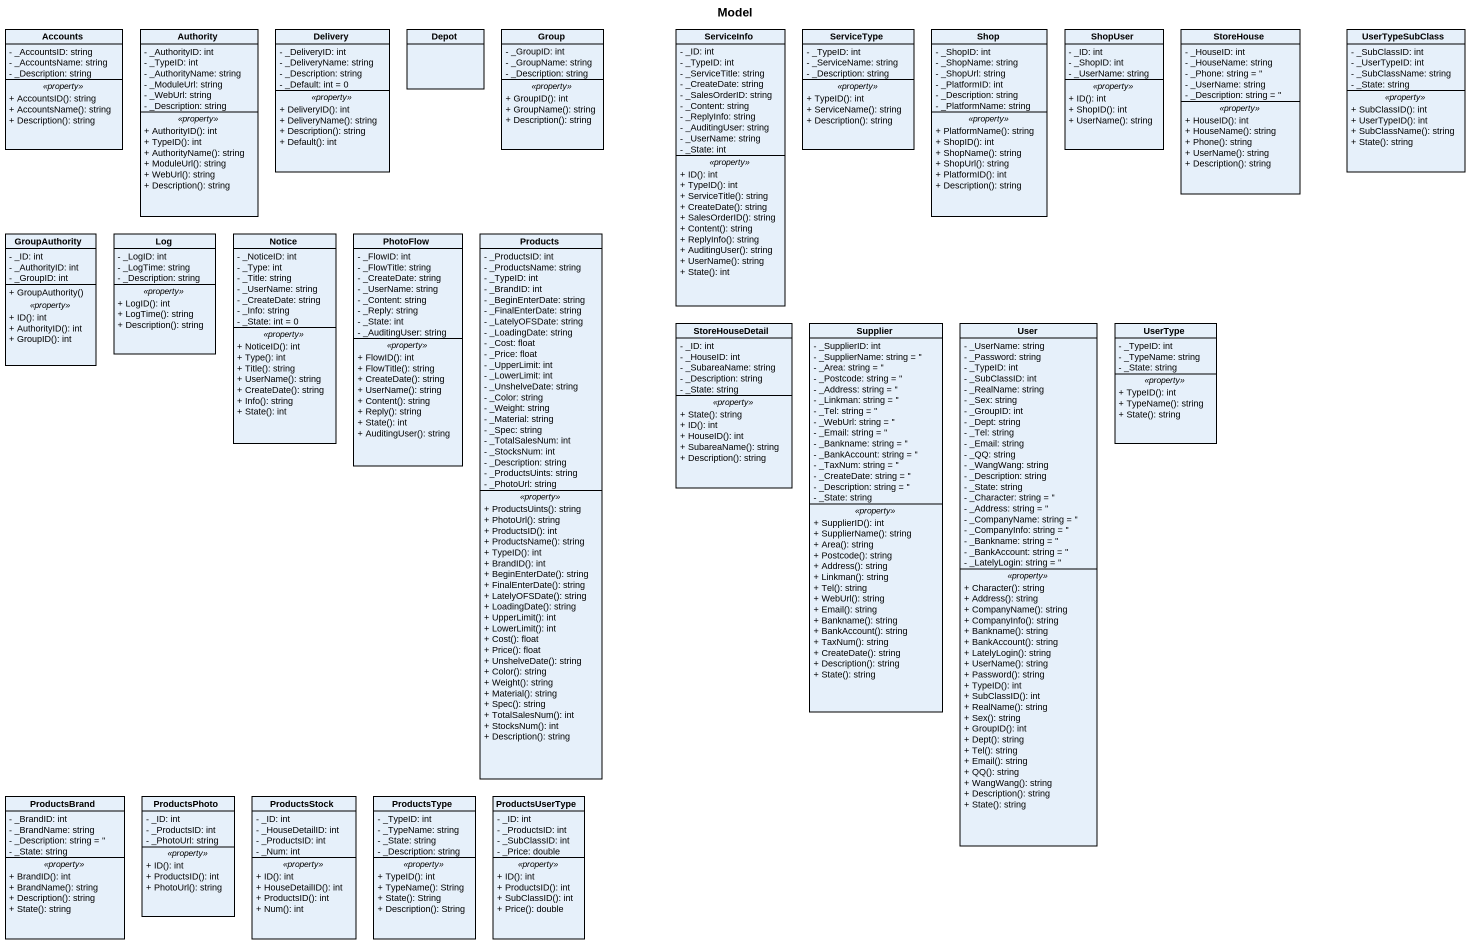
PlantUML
@startuml
title Model
hide circle
hide empty members
skinparam classAttributeIconSize 0
class Accounts {
  - _AccountsID: string
  - _AccountsName: string
  - _Description: string
  .. <<property>> ..
  + AccountsID(): string
  + AccountsName(): string
  + Description(): string
}
class Authority {
  - _AuthorityID: int
  - _TypeID: int
  - _AuthorityName: string
  - _ModuleUrl: string
  - _WebUrl: string
  - _Description: string
  .. <<property>> ..
  + AuthorityID(): int
  + TypeID(): int
  + AuthorityName(): string
  + ModuleUrl(): string
  + WebUrl(): string
  + Description(): string
}
class Delivery {
  - _DeliveryID: int
  - _DeliveryName: string
  - _Description: string
  - _Default: int = 0
  .. <<property>> ..
  + DeliveryID(): int
  + DeliveryName(): string
  + Description(): string
  + Default(): int
}
class Depot
class "Group" as Group_ {
  - _GroupID: int
  - _GroupName: string
  - _Description: string
  .. <<property>> ..
  + GroupID(): int
  + GroupName(): string
  + Description(): string
}
class ServiceInfo {
  - _ID: int
  - _TypeID: int
  - _ServiceTitle: string
  - _CreateDate: string
  - _SalesOrderID: string
  - _Content: string
  - _ReplyInfo: string
  - _AuditingUser: string
  - _UserName: string
  - _State: int
  .. <<property>> ..
  + ID(): int
  + TypeID(): int
  + ServiceTitle(): string
  + CreateDate(): string
  + SalesOrderID(): string
  + Content(): string
  + ReplyInfo(): string
  + AuditingUser(): string
  + UserName(): string
  + State(): int
}
class ServiceType {
  - _TypeID: int
  - _ServiceName: string
  - _Description: string
  .. <<property>> ..
  + TypeID(): int
  + ServiceName(): string
  + Description(): string
}
class Shop {
  - _ShopID: int
  - _ShopName: string
  - _ShopUrl: string
  - _PlatformID: int
  - _Description: string
  - _PlatformName: string
  .. <<property>> ..
  + PlatformName(): string
  + ShopID(): int
  + ShopName(): string
  + ShopUrl(): string
  + PlatformID(): int
  + Description(): string
}
class ShopUser {
  - _ID: int
  - _ShopID: int
  - _UserName: string
  .. <<property>> ..
  + ID(): int
  + ShopID(): int
  + UserName(): string
}
class StoreHouse {
  - _HouseID: int
  - _HouseName: string
  - _Phone: string = ''
  - _UserName: string
  - _Description: string = ''
  .. <<property>> ..
  + HouseID(): int
  + HouseName(): string
  + Phone(): string
  + UserName(): string
  + Description(): string
}
class UserTypeSubClass {
  - _SubClassID: int
  - _UserTypeID: int
  - _SubClassName: string
  - _State: string
  .. <<property>> ..
  + SubClassID(): int
  + UserTypeID(): int
  + SubClassName(): string
  + State(): string
}
class GroupAuthority {
  - _ID: int
  - _AuthorityID: int
  - _GroupID: int
  --
  + GroupAuthority()
  .. <<property>> ..
  + ID(): int
  + AuthorityID(): int
  + GroupID(): int
}
class Log {
  - _LogID: int
  - _LogTime: string
  - _Description: string
  .. <<property>> ..
  + LogID(): int
  + LogTime(): string
  + Description(): string
}
class Notice {
  - _NoticeID: int
  - _Type: int
  - _Title: string
  - _UserName: string
  - _CreateDate: string
  - _Info: string
  - _State: int = 0
  .. <<property>> ..
  + NoticeID(): int
  + Type(): int
  + Title(): string
  + UserName(): string
  + CreateDate(): string
  + Info(): string
  + State(): int
}
class PhotoFlow {
  - _FlowID: int
  - _FlowTitle: string
  - _CreateDate: string
  - _UserName: string
  - _Content: string
  - _Reply: string
  - _State: int
  - _AuditingUser: string
  .. <<property>> ..
  + FlowID(): int
  + FlowTitle(): string
  + CreateDate(): string
  + UserName(): string
  + Content(): string
  + Reply(): string
  + State(): int
  + AuditingUser(): string
}
class Products {
  - _ProductsID: int
  - _ProductsName: string
  - _TypeID: int
  - _BrandID: int
  - _BeginEnterDate: string
  - _FinalEnterDate: string
  - _LatelyOFSDate: string
  - _LoadingDate: string
  - _Cost: float
  - _Price: float
  - _UpperLimit: int
  - _LowerLimit: int
  - _UnshelveDate: string
  - _Color: string
  - _Weight: string
  - _Material: string
  - _Spec: string
  - _TotalSalesNum: int
  - _StocksNum: int
  - _Description: string
  - _ProductsUints: string
  - _PhotoUrl: string
  .. <<property>> ..
  + ProductsUints(): string
  + PhotoUrl(): string
  + ProductsID(): int
  + ProductsName(): string
  + TypeID(): int
  + BrandID(): int
  + BeginEnterDate(): string
  + FinalEnterDate(): string
  + LatelyOFSDate(): string
  + LoadingDate(): string
  + UpperLimit(): int
  + LowerLimit(): int
  + Cost(): float
  + Price(): float
  + UnshelveDate(): string
  + Color(): string
  + Weight(): string
  + Material(): string
  + Spec(): string
  + TotalSalesNum(): int
  + StocksNum(): int
  + Description(): string
}
class StoreHouseDetail {
  - _ID: int
  - _HouseID: int
  - _SubareaName: string
  - _Description: string
  - _State: string
  .. <<property>> ..
  + State(): string
  + ID(): int
  + HouseID(): int
  + SubareaName(): string
  + Description(): string
}
class Supplier {
  - _SupplierID: int
  - _SupplierName: string = ''
  - _Area: string = ''
  - _Postcode: string = ''
  - _Address: string = ''
  - _Linkman: string = ''
  - _Tel: string = ''
  - _WebUrl: string = ''
  - _Email: string = ''
  - _Bankname: string = ''
  - _BankAccount: string = ''
  - _TaxNum: string = ''
  - _CreateDate: string = ''
  - _Description: string = ''
  - _State: string
  .. <<property>> ..
  + SupplierID(): int
  + SupplierName(): string
  + Area(): string
  + Postcode(): string
  + Address(): string
  + Linkman(): string
  + Tel(): string
  + WebUrl(): string
  + Email(): string
  + Bankname(): string
  + BankAccount(): string
  + TaxNum(): string
  + CreateDate(): string
  + Description(): string
  + State(): string
}
class User {
  - _UserName: string
  - _Password: string
  - _TypeID: int
  - _SubClassID: int
  - _RealName: string
  - _Sex: string
  - _GroupID: int
  - _Dept: string
  - _Tel: string
  - _Email: string
  - _QQ: string
  - _WangWang: string
  - _Description: string
  - _State: string
  - _Character: string = ''
  - _Address: string = ''
  - _CompanyName: string = ''
  - _CompanyInfo: string = ''
  - _Bankname: string = ''
  - _BankAccount: string = ''
  - _LatelyLogin: string = ''
  .. <<property>> ..
  + Character(): string
  + Address(): string
  + CompanyName(): string
  + CompanyInfo(): string
  + Bankname(): string
  + BankAccount(): string
  + LatelyLogin(): string
  + UserName(): string
  + Password(): string
  + TypeID(): int
  + SubClassID(): int
  + RealName(): string
  + Sex(): string
  + GroupID(): int
  + Dept(): string
  + Tel(): string
  + Email(): string
  + QQ(): string
  + WangWang(): string
  + Description(): string
  + State(): string
}
class UserType {
  - _TypeID: int
  - _TypeName: string
  - _State: string
  .. <<property>> ..
  + TypeID(): int
  + TypeName(): string
  + State(): string
}
class ProductsBrand {
  - _BrandID: int
  - _BrandName: string
  - _Description: string = ''
  - _State: string
  .. <<property>> ..
  + BrandID(): int
  + BrandName(): string
  + Description(): string
  + State(): string
}
class ProductsPhoto {
  - _ID: int
  - _ProductsID: int
  - _PhotoUrl: string
  .. <<property>> ..
  + ID(): int
  + ProductsID(): int
  + PhotoUrl(): string
}
class ProductsStock {
  - _ID: int
  - _HouseDetailID: int
  - _ProductsID: int
  - _Num: int
  .. <<property>> ..
  + ID(): int
  + HouseDetailID(): int
  + ProductsID(): int
  + Num(): int
}
class ProductsType {
  - _TypeID: int
  - _TypeName: string
  - _State: string
  - _Description: string
  .. <<property>> ..
  + TypeID(): int
  + TypeName(): String
  + State(): String
  + Description(): String
}
class ProductsUserType {
  - _ID: int
  - _ProductsID: int
  - _SubClassID: int
  - _Price: double
  .. <<property>> ..
  + ID(): int
  + ProductsID(): int
  + SubClassID(): int
  + Price(): double
}
@enduml
